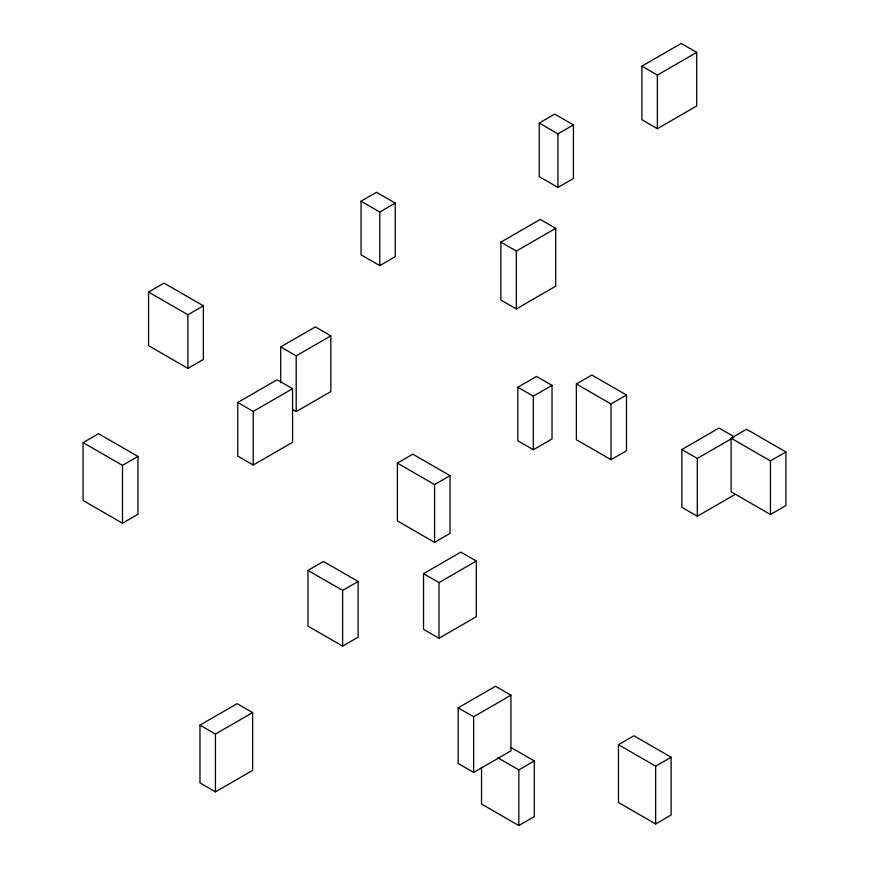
<?xml version="1.0" encoding="UTF-8"?>
<svg xmlns="http://www.w3.org/2000/svg" width="869" height="869" viewBox="0 0 869 869"><rect width="100%" height="100%" fill="white"/><g stroke="black" fill="none" stroke-linecap="round" stroke-linejoin="round"><path stroke-width="1.3" d="M148.566 292.049L164.035 283.12L203.368 305.823L203.368 359.418L187.9 368.347L148.566 345.645L148.566 292.049L187.9 314.763L203.368 305.823M361.059 201.217L376.527 192.288L395.243 203.096L395.243 256.692L379.775 265.621L361.059 254.813L361.059 201.217L379.775 212.025L395.243 203.096M539.225 123.04L554.704 114.111L573.41 124.919L573.41 178.503L557.941 187.443L539.225 176.635L539.225 123.04L557.941 133.848L573.41 124.919M641.909 66.163L681.242 43.45L696.71 52.379L696.71 105.975L657.377 128.688L641.909 119.748L641.909 66.163L657.377 75.092L696.71 52.379M83.087 442.625L98.555 433.696L137.954 456.442L137.954 514.296L122.486 523.225L83.087 500.479L83.087 442.625L122.486 465.371L137.954 456.442M280.709 382.74L280.709 346.916L315.371 326.907L330.839 335.847L330.839 391.571L296.188 411.58L292.864 409.657M280.709 346.916L296.188 355.856L330.839 335.847M500.859 242.147L540.257 219.401L555.726 228.33L555.726 286.194L516.338 308.94L500.859 300.001L500.859 242.147L516.338 251.076L555.726 228.33M237.758 402.488L277.092 379.775L292.571 388.715L292.571 442.31L253.227 465.013L237.758 456.084L237.758 402.488L253.227 411.417L292.571 388.715M517.848 387.237L536.564 376.44L552.032 385.369L552.032 438.964L533.316 449.762L517.848 440.833L517.848 387.237L533.316 396.166L552.032 385.369M397.383 463.112L412.851 454.172L450.033 475.647L450.033 533.425L434.565 542.365L397.383 520.9L397.383 463.112L434.565 484.576L450.033 475.647M576.364 383.968L591.843 375.028L626.495 395.037L626.495 450.772L611.026 459.701L576.364 439.692L576.364 383.968L611.026 403.976L626.495 395.037M307.974 570.401L323.453 561.472L358.104 581.48L358.104 637.205L342.636 646.134L307.974 626.125L307.974 570.401L342.636 590.409L358.104 581.48M423.54 573.67L460.842 552.13L476.31 561.07L476.31 616.718L439.008 638.259L423.54 629.319L423.54 573.67L439.008 582.599L476.31 561.07M199.979 725.126L237.15 703.662L252.629 712.591L252.629 770.379L215.447 791.844L199.979 782.915L199.979 725.126L215.447 734.055L252.629 712.591M734.501 494.776L697.318 516.24L681.85 507.3L681.85 449.523L719.032 428.048L734.501 436.988M731.111 438.193L746.58 429.264L785.913 451.967L785.913 505.562L770.445 514.491L731.111 491.789L731.111 438.193L770.445 460.896L785.913 451.967M681.85 449.523L697.318 458.452L733.338 437.661M458.159 707.822L495.471 686.282L510.939 695.211L510.939 750.87L473.638 772.411L458.159 763.471L458.159 707.822L473.638 716.751L510.939 695.211M497.839 757.779L518.826 769.891L534.294 760.962L534.294 816.621L518.826 825.55L481.524 804.01L481.524 767.36M618.467 744.69L633.935 735.761L671.118 757.225L671.118 815.013L655.65 823.942L618.467 802.478L618.467 744.69L655.65 766.154L671.118 757.225M510.983 747.503L534.294 760.962M770.445 460.896L770.445 514.491M697.318 458.452L697.318 516.24M657.377 75.092L657.377 128.688M655.65 766.154L655.65 823.942M611.026 403.976L611.026 459.701M557.941 133.848L557.941 187.443M533.316 396.166L533.316 449.762M518.826 769.891L518.826 825.55M516.338 251.076L516.338 308.94M473.638 716.751L473.638 772.411M439.008 582.599L439.008 638.259M434.565 484.576L434.565 542.365M379.775 212.025L379.775 265.621M342.636 590.409L342.636 646.134M296.188 355.856L296.188 411.58M253.227 411.417L253.227 465.013M215.447 734.055L215.447 791.844M187.9 314.763L187.9 368.347M122.486 465.371L122.486 523.225"/></g></svg>
